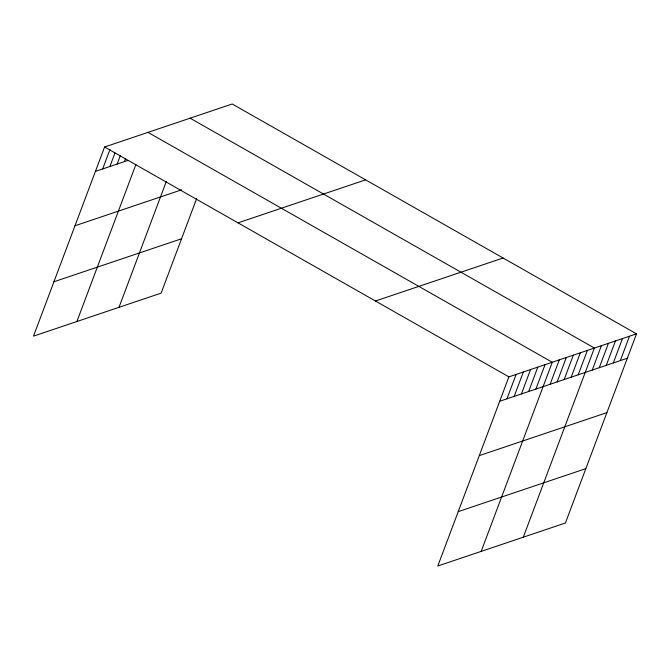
<?xml version="1.0" encoding="UTF-8"?>
<svg xmlns="http://www.w3.org/2000/svg" width="670" height="670" viewBox="0 0 670 670"><rect width="100%" height="100%" fill="white"/><g stroke="black" fill="none" stroke-linecap="round" stroke-linejoin="round"><path stroke-width="1" d="M636.5 333.861L508.882 376.867L437.786 566.008L565.405 523.002L636.5 333.861L232.214 103.992L104.595 146.998L33.5 336.139L161.118 293.133L196.645 198.621M102.661 168.949L109.989 149.435M109.888 166.512L115.022 152.852M117.124 164.075L120.424 155.298M124.352 161.638L125.449 158.715M76.891 321.516L135.901 164.535M119.009 307.329L166.336 181.411M506.939 398.826L516.109 374.43M514.175 396.389L523.345 371.992M521.402 393.952L530.573 369.555M528.638 391.514L537.809 367.118M535.866 389.077L545.037 364.681M481.177 551.385L552.273 362.244L147.986 132.375M550.12 384.27L559.291 359.882M557.139 381.908L566.309 357.512M564.157 379.538L573.327 355.15M571.175 377.177L580.346 352.78M578.202 374.815L587.364 350.418M523.295 537.198L594.382 348.057L190.096 118.18M592.238 370.083L601.4 345.687M599.256 367.713L608.427 343.325M606.275 365.351L615.445 340.955M613.293 362.989L622.464 338.593M620.311 360.619L629.482 336.231M95.425 171.386L127.97 160.423M74.99 225.757L181.553 189.845M53.935 281.769L181.553 238.763M238.009 222.85L365.627 179.845M375.468 301.006L503.086 258.009M499.711 401.255L627.329 358.257M479.276 455.625L606.894 412.62M458.221 511.645L585.84 468.64M104.595 146.998L508.882 376.867"/></g></svg>
